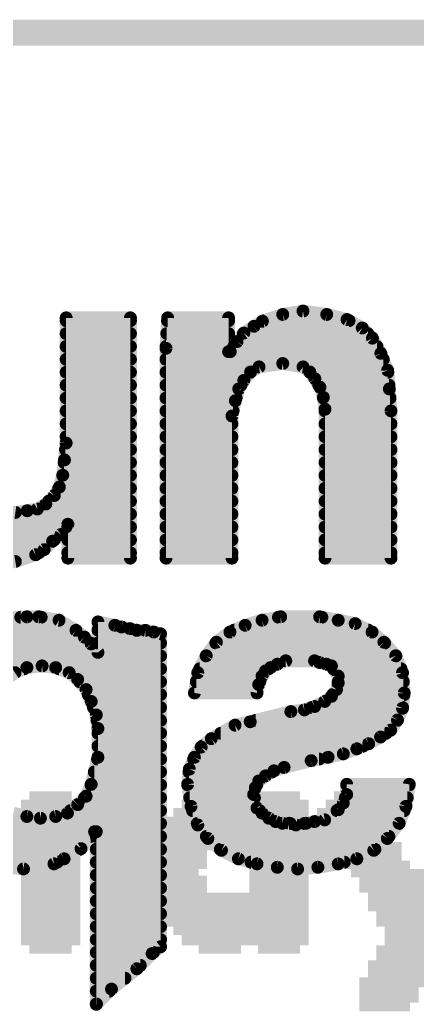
# Model space of a CAD drawing. Extents: x -30.5 to 56.1, y -10.7 to 33.1.
# Drawn here: x 15.93 to 18.28, y 19.62 to 25.48 of the extents above; entities that cross this region are included whole.
import ezdxf

# ---------------------------------------------------------------- set-up
doc = ezdxf.new("R2010")
doc.units = 0
for name, color, linetype in [('1', 12, 'CONTINUOUS'), ('16', 132, 'CONTINUOUS'), ('20', 53, 'CONTINUOUS'), ('21', 41, 'CONTINUOUS'), ('22', 40, 'CONTINUOUS')]:
    doc.layers.add(name, color=color, linetype=linetype)

# ---------------------------------------------------------------- blocks, each defined once
blk = doc.blocks.new('RECT')
blk.add_solid([(-0.5, -0.5), (0.5, -0.5), (-0.5, 0.5), (0.5, 0.5)])

msp = doc.modelspace()

# ---------------------------------------------------------------- linework, layer by layer
at = {"layer": '1', "const_width": 0.1524}
msp.add_lwpolyline([(0, 25.4), (25.4, 25.4)], dxfattribs=at)
at = {"layer": '16', "const_width": 0.1524}
msp.add_lwpolyline([(0, 25.4), (25.4, 25.4)], dxfattribs=at)
at = {"layer": '20', "const_width": 0.1524}
msp.add_lwpolyline([(25.4, 25.4), (0, 25.4)], dxfattribs=at)
at = {"layer": '21', "const_width": 0.0762}
for points in [[(17.481, 23.735), (17.601, 23.755)], [(17.601, 23.755), (17.741, 23.735)], [(16.201, 22.975), (16.201, 23.715)], [(16.201, 23.715), (16.581, 23.715)], [(16.201, 23.6982), (16.581, 23.6982)], [(16.581, 23.715), (16.581, 22.295)], [(16.791, 23.535), (16.801, 23.715)], [(16.8001, 23.6982), (17.161, 23.6982)], [(16.801, 23.715), (17.161, 23.715)], [(17.161, 23.715), (17.161, 23.515)], [(17.311, 23.665), (17.361, 23.695)], [(17.361, 23.695), (17.481, 23.735)], [(17.3706, 23.6982), (17.8732, 23.6982)], [(17.741, 23.735), (17.861, 23.705)], [(17.861, 23.705), (17.951, 23.655)], [(17.251, 23.625), (17.311, 23.665)], [(17.951, 23.655), (18.011, 23.595)], [(16.201, 23.622), (16.581, 23.622)], [(16.7958, 23.622), (17.161, 23.622)], [(17.171, 23.515), (17.211, 23.575)], [(17.211, 23.575), (17.251, 23.625)], [(17.2486, 23.622), (17.984, 23.622)], [(18.011, 23.595), (18.061, 23.505)], [(16.201, 23.5458), (16.581, 23.5458)], [(16.791, 22.295), (16.791, 23.535)], [(16.7916, 23.5458), (17.161, 23.5458)], [(17.161, 23.515), (17.171, 23.515)], [(17.1915, 23.5458), (18.0383, 23.5458)], [(16.201, 23.4696), (16.581, 23.4696)], [(16.791, 23.4696), (18.0752, 23.4696)], [(18.061, 23.505), (18.101, 23.405)], [(17.341, 23.425), (17.291, 23.395)], [(17.481, 23.445), (17.341, 23.425)], [(17.601, 23.425), (17.481, 23.445)], [(17.641, 23.395), (17.601, 23.425)], [(18.101, 23.405), (18.111, 23.295)], [(16.201, 23.3934), (16.581, 23.3934)], [(16.791, 23.3934), (17.2897, 23.3934)], [(17.251, 23.345), (17.221, 23.295)], [(17.291, 23.395), (17.251, 23.345)], [(17.671, 23.355), (17.641, 23.395)], [(17.6422, 23.3934), (18.1021, 23.3934)], [(17.701, 23.305), (17.671, 23.355)], [(16.201, 23.3172), (16.581, 23.3172)], [(16.791, 23.3172), (17.2343, 23.3172)], [(17.221, 23.295), (17.201, 23.225)], [(17.6937, 23.3172), (18.109, 23.3172)], [(17.721, 23.245), (17.701, 23.305)], [(18.111, 23.295), (18.121, 23.165)], [(16.201, 23.241), (16.581, 23.241)], [(16.791, 23.241), (17.2056, 23.241)], [(17.201, 23.225), (17.181, 23.135)], [(17.731, 23.175), (17.721, 23.245)], [(17.7216, 23.241), (18.1152, 23.241)], [(16.201, 23.1648), (16.581, 23.1648)], [(16.791, 23.1648), (17.1876, 23.1648)], [(17.731, 22.295), (17.731, 23.175)], [(17.731, 23.1648), (18.121, 23.1648)], [(18.121, 23.165), (18.121, 22.295)], [(17.181, 23.135), (17.181, 22.295)], [(16.201, 23.0886), (16.581, 23.0886)], [(16.791, 23.0886), (17.181, 23.0886)], [(17.731, 23.0886), (18.121, 23.0886)], [(16.201, 23.0124), (16.581, 23.0124)], [(16.791, 23.0124), (17.181, 23.0124)], [(17.731, 23.0124), (18.121, 23.0124)], [(16.191, 22.875), (16.201, 22.975)], [(16.1971, 22.9362), (16.581, 22.9362)], [(16.791, 22.9362), (17.181, 22.9362)], [(17.731, 22.9362), (18.121, 22.9362)], [(16.181, 22.785), (16.191, 22.875)], [(16.1893, 22.86), (16.581, 22.86)], [(16.791, 22.86), (17.181, 22.86)], [(17.731, 22.86), (18.121, 22.86)], [(16.161, 22.715), (16.181, 22.785)], [(16.1807, 22.7838), (16.581, 22.7838)], [(16.791, 22.7838), (17.181, 22.7838)], [(17.731, 22.7838), (18.121, 22.7838)], [(16.131, 22.665), (16.161, 22.715)], [(16.1566, 22.7076), (16.581, 22.7076)], [(16.791, 22.7076), (17.181, 22.7076)], [(17.731, 22.7076), (18.121, 22.7076)], [(16.081, 22.615), (16.131, 22.665)], [(15.971, 22.575), (16.031, 22.585)], [(16.031, 22.585), (16.081, 22.615)], [(16.0974, 22.6314), (16.581, 22.6314)], [(16.791, 22.6314), (17.181, 22.6314)], [(17.731, 22.6314), (18.121, 22.6314)], [(15.2959, 22.5552), (16.581, 22.5552)], [(15.831, 22.575), (15.901, 22.565)], [(15.901, 22.565), (15.971, 22.575)], [(16.791, 22.5552), (17.181, 22.5552)], [(17.731, 22.5552), (18.121, 22.5552)], [(15.3254, 22.479), (16.2003, 22.479)], [(16.211, 22.495), (16.171, 22.435)], [(16.211, 22.295), (16.211, 22.495)], [(16.211, 22.479), (16.581, 22.479)], [(16.791, 22.479), (17.181, 22.479)], [(17.731, 22.479), (18.121, 22.479)], [(15.3752, 22.4028), (16.1307, 22.4028)], [(16.171, 22.435), (16.121, 22.395)], [(16.211, 22.4028), (16.581, 22.4028)], [(16.791, 22.4028), (17.181, 22.4028)], [(17.731, 22.4028), (18.121, 22.4028)], [(16.071, 22.345), (16.021, 22.315)], [(16.121, 22.395), (16.071, 22.345)], [(15.4821, 22.3266), (16.0403, 22.3266)], [(16.021, 22.315), (15.901, 22.275)], [(16.211, 22.3266), (16.581, 22.3266)], [(16.581, 22.295), (16.211, 22.295)], [(16.791, 22.3266), (17.181, 22.3266)], [(17.181, 22.295), (16.791, 22.295)], [(17.731, 22.3266), (18.121, 22.3266)], [(18.121, 22.295), (17.731, 22.295)], [(15.901, 22.275), (15.841, 22.265)]]:
    msp.add_lwpolyline(points, dxfattribs=at)
at = {"layer": '21', "const_width": 0.0381}
for points in [[(17.6037, 23.7739, 1), (17.5983, 23.7361)], [(17.6041, 23.7362, 1), (17.5979, 23.7738)], [(16.2201, 23.715, 1), (16.182, 23.715)], [(16.201, 23.734, 1), (16.201, 23.6959)], [(16.201, 23.7172, 1), (16.201, 23.6791)], [(16.6, 23.715, 1), (16.5619, 23.715)], [(16.581, 23.6959, 1), (16.581, 23.734)], [(16.581, 23.6791, 1), (16.581, 23.7172)], [(16.8001, 23.7172, 1), (16.8001, 23.6791)], [(16.801, 23.734, 1), (16.801, 23.6959)], [(16.82, 23.7139, 1), (16.782, 23.7161)], [(17.1801, 23.715, 1), (17.142, 23.715)], [(17.161, 23.6959, 1), (17.161, 23.734)], [(17.161, 23.6791, 1), (17.161, 23.7172)], [(17.355, 23.7131, 1), (17.367, 23.6769)], [(17.3708, 23.6787, 1), (17.3512, 23.7113)], [(17.3706, 23.7172, 1), (17.3706, 23.6791)], [(17.4779, 23.7538, 1), (17.4841, 23.7162)], [(17.487, 23.7169, 1), (17.475, 23.7531)], [(17.7456, 23.7535, 1), (17.7364, 23.7165)], [(17.7383, 23.7161, 1), (17.7437, 23.7539)], [(17.8703, 23.7217, 1), (17.8517, 23.6883)], [(17.8564, 23.6865, 1), (17.8656, 23.7235)], [(17.8732, 23.6791, 1), (17.8732, 23.7172)], [(17.3012, 23.6813, 1), (17.3208, 23.6487)], [(17.3216, 23.6491, 1), (17.3004, 23.6809)], [(17.9645, 23.6685, 1), (17.9375, 23.6415)], [(17.9417, 23.6383, 1), (17.9603, 23.6717)], [(16.201, 23.641, 1), (16.201, 23.6029)], [(16.581, 23.6029, 1), (16.581, 23.641)], [(16.7958, 23.641, 1), (16.7958, 23.6029)], [(17.161, 23.6029, 1), (17.161, 23.641)], [(17.2269, 23.5644, 1), (17.1951, 23.5856)], [(17.2486, 23.641, 1), (17.2486, 23.6029)], [(17.2404, 23.6409, 1), (17.2616, 23.6091)], [(17.2659, 23.6131, 1), (17.2361, 23.6369)], [(17.984, 23.6029, 1), (17.984, 23.641)], [(18.0277, 23.6043, 1), (17.9943, 23.5857)], [(17.9975, 23.5815, 1), (18.0245, 23.6085)], [(16.201, 23.5648, 1), (16.201, 23.5267)], [(16.581, 23.5267, 1), (16.581, 23.5648)], [(16.8101, 23.535, 1), (16.772, 23.535)], [(16.772, 23.5361, 1), (16.81, 23.5339)], [(16.7916, 23.5648, 1), (16.7916, 23.5267)], [(17.161, 23.5341, 1), (17.161, 23.496)], [(17.161, 23.5267, 1), (17.161, 23.5648)], [(17.171, 23.496, 1), (17.171, 23.5341)], [(17.1915, 23.5648, 1), (17.1915, 23.5267)], [(17.1961, 23.5869, 1), (17.2259, 23.5631)], [(18.0383, 23.5267, 1), (18.0383, 23.5648)], [(16.201, 23.4886, 1), (16.201, 23.4505)], [(16.581, 23.4505, 1), (16.581, 23.4886)], [(16.791, 23.4886, 1), (16.791, 23.4505)], [(17.142, 23.515, 1), (17.1801, 23.515)], [(17.1551, 23.5256, 1), (17.1869, 23.5044)], [(18.0787, 23.5121, 1), (18.0433, 23.4979)], [(18.0443, 23.4957, 1), (18.0777, 23.5143)], [(18.0752, 23.4505, 1), (18.0752, 23.4886)], [(17.3383, 23.4439, 1), (17.3437, 23.4061)], [(17.3508, 23.4087, 1), (17.3312, 23.4413)], [(17.4841, 23.4638, 1), (17.4779, 23.4262)], [(17.4837, 23.4261, 1), (17.4783, 23.4639)], [(17.6124, 23.4402, 1), (17.5896, 23.4098)], [(17.5979, 23.4062, 1), (17.6041, 23.4438)], [(18.12, 23.4067, 1), (18.082, 23.4033)], [(16.201, 23.4124, 1), (16.201, 23.3743)], [(16.581, 23.3743, 1), (16.581, 23.4124)], [(16.791, 23.4124, 1), (16.791, 23.3743)], [(17.2673, 23.3352, 1), (17.2347, 23.3548)], [(17.2812, 23.4113, 1), (17.3008, 23.3787)], [(17.3059, 23.3831, 1), (17.2761, 23.4069)], [(17.2897, 23.3743, 1), (17.2897, 23.4124)], [(17.6562, 23.4064, 1), (17.6258, 23.3836)], [(17.6422, 23.4124, 1), (17.6422, 23.3743)], [(17.6296, 23.3798, 1), (17.6524, 23.4102)], [(17.6873, 23.3648, 1), (17.6547, 23.3452)], [(17.6558, 23.3436, 1), (17.6862, 23.3664)], [(18.0833, 23.3979, 1), (18.1187, 23.4121)], [(18.1021, 23.3743, 1), (18.1021, 23.4124)], [(16.201, 23.3362, 1), (16.201, 23.2981)], [(16.581, 23.2981, 1), (16.581, 23.3362)], [(16.791, 23.3362, 1), (16.791, 23.2981)], [(17.2047, 23.3048, 1), (17.2373, 23.2852)], [(17.2393, 23.2898, 1), (17.2027, 23.3002)], [(17.2361, 23.3569, 1), (17.2659, 23.3331)], [(17.2343, 23.2981, 1), (17.2343, 23.3362)], [(17.6937, 23.3362, 1), (17.6937, 23.2981)], [(17.7191, 23.311, 1), (17.6829, 23.299)], [(17.6847, 23.2952, 1), (17.7173, 23.3148)], [(18.13, 23.2965, 1), (18.092, 23.2935)], [(18.109, 23.2981, 1), (18.109, 23.3362)], [(16.201, 23.26, 1), (16.201, 23.2219)], [(16.581, 23.2219, 1), (16.581, 23.26)], [(16.791, 23.26, 1), (16.791, 23.2219)], [(17.2196, 23.2209, 1), (17.1824, 23.2291)], [(17.2056, 23.2219, 1), (17.2056, 23.26)], [(17.7399, 23.2477, 1), (17.7021, 23.2423)], [(17.7216, 23.26, 1), (17.7216, 23.2219)], [(17.7029, 23.239, 1), (17.7391, 23.251)], [(18.092, 23.2933, 1), (18.13, 23.2967)], [(18.1152, 23.2219, 1), (18.1152, 23.26)], [(16.201, 23.1838, 1), (16.201, 23.1457)], [(16.581, 23.1457, 1), (16.581, 23.1838)], [(16.791, 23.1838, 1), (16.791, 23.1457)], [(17.1827, 23.2302, 1), (17.2193, 23.2198)], [(17.1876, 23.1457, 1), (17.1876, 23.1838)], [(17.7501, 23.175, 1), (17.712, 23.175)], [(17.731, 23.1838, 1), (17.731, 23.1457)], [(18.1401, 23.165, 1), (18.102, 23.165)], [(18.121, 23.1457, 1), (18.121, 23.1838)], [(17.2001, 23.135, 1), (17.162, 23.135)], [(17.1624, 23.1391, 1), (17.1996, 23.1309)], [(17.7121, 23.1723, 1), (17.7499, 23.1777)], [(18.102, 23.1635, 1), (18.14, 23.1665)], [(16.201, 23.1076, 1), (16.201, 23.0695)], [(16.581, 23.0695, 1), (16.581, 23.1076)], [(16.791, 23.1076, 1), (16.791, 23.0695)], [(17.181, 23.0695, 1), (17.181, 23.1076)], [(17.731, 23.1076, 1), (17.731, 23.0695)], [(18.121, 23.0695, 1), (18.121, 23.1076)], [(16.201, 23.0314, 1), (16.201, 22.9933)], [(16.581, 22.9933, 1), (16.581, 23.0314)], [(16.791, 23.0314, 1), (16.791, 22.9933)], [(17.181, 22.9933, 1), (17.181, 23.0314)], [(17.731, 23.0314, 1), (17.731, 22.9933)], [(18.121, 22.9933, 1), (18.121, 23.0314)], [(16.1971, 22.9552, 1), (16.1971, 22.9171)], [(16.22, 22.9731, 1), (16.182, 22.9769)], [(16.182, 22.975, 1), (16.2201, 22.975)], [(16.581, 22.9171, 1), (16.581, 22.9552)], [(16.791, 22.9552, 1), (16.791, 22.9171)], [(17.181, 22.9171, 1), (17.181, 22.9552)], [(17.731, 22.9552, 1), (17.731, 22.9171)], [(18.121, 22.9171, 1), (18.121, 22.9552)], [(16.2099, 22.8729, 1), (16.1721, 22.8771)], [(16.1893, 22.879, 1), (16.1893, 22.8409)], [(16.172, 22.8769, 1), (16.21, 22.8731)], [(16.581, 22.8409, 1), (16.581, 22.879)], [(16.791, 22.879, 1), (16.791, 22.8409)], [(17.181, 22.8409, 1), (17.181, 22.879)], [(17.731, 22.879, 1), (17.731, 22.8409)], [(18.121, 22.8409, 1), (18.121, 22.879)], [(16.1807, 22.8028, 1), (16.1807, 22.7647)], [(16.1621, 22.7871, 1), (16.1999, 22.7829)], [(16.1993, 22.7798, 1), (16.1627, 22.7902)], [(16.581, 22.7647, 1), (16.581, 22.8028)], [(16.791, 22.8028, 1), (16.791, 22.7647)], [(17.181, 22.7647, 1), (17.181, 22.8028)], [(17.731, 22.8028, 1), (17.731, 22.7647)], [(18.121, 22.7647, 1), (18.121, 22.8028)], [(16.1566, 22.7266, 1), (16.1566, 22.6885)], [(16.1427, 22.7202, 1), (16.1793, 22.7098)], [(16.1773, 22.7052, 1), (16.1447, 22.7248)], [(16.581, 22.6885, 1), (16.581, 22.7266)], [(16.791, 22.7266, 1), (16.791, 22.6885)], [(17.181, 22.6885, 1), (17.181, 22.7266)], [(17.731, 22.7266, 1), (17.731, 22.6885)], [(18.121, 22.6885, 1), (18.121, 22.7266)], [(16.1147, 22.6748, 1), (16.1473, 22.6552)], [(16.1445, 22.6515, 1), (16.1175, 22.6785)], [(16.0212, 22.6013, 1), (16.0408, 22.5687)], [(16.0341, 22.5662, 1), (16.0279, 22.6038)], [(16.0675, 22.6285, 1), (16.0945, 22.6015)], [(16.0908, 22.5987, 1), (16.0712, 22.6313)], [(16.0974, 22.6505, 1), (16.0974, 22.6124)], [(16.581, 22.6124, 1), (16.581, 22.6505)], [(16.791, 22.6505, 1), (16.791, 22.6124)], [(17.181, 22.6124, 1), (17.181, 22.6505)], [(17.731, 22.6505, 1), (17.731, 22.6124)], [(18.121, 22.6124, 1), (18.121, 22.6505)], [(15.8983, 22.5461, 1), (15.9037, 22.5839)], [(15.9679, 22.5938, 1), (15.9741, 22.5562)], [(15.9737, 22.5561, 1), (15.9683, 22.5939)], [(16.581, 22.5362, 1), (16.581, 22.5743)], [(16.791, 22.5743, 1), (16.791, 22.5362)], [(17.181, 22.5362, 1), (17.181, 22.5743)], [(17.731, 22.5743, 1), (17.731, 22.5362)], [(18.121, 22.5362, 1), (18.121, 22.5743)], [(16.211, 22.4981, 1), (16.211, 22.46)], [(16.2301, 22.495, 1), (16.192, 22.495)], [(16.2269, 22.4844, 1), (16.1951, 22.5056)], [(16.2003, 22.46, 1), (16.2003, 22.4981)], [(16.581, 22.46, 1), (16.581, 22.4981)], [(16.791, 22.4981, 1), (16.791, 22.46)], [(17.181, 22.46, 1), (17.181, 22.4981)], [(17.731, 22.4981, 1), (17.731, 22.46)], [(18.121, 22.46, 1), (18.121, 22.4981)], [(16.1307, 22.3838, 1), (16.1307, 22.4219)], [(16.1551, 22.4456, 1), (16.1869, 22.4244)], [(16.1829, 22.4201, 1), (16.1591, 22.4499)], [(16.211, 22.4219, 1), (16.211, 22.3838)], [(16.581, 22.3838, 1), (16.581, 22.4219)], [(16.791, 22.4219, 1), (16.791, 22.3838)], [(17.181, 22.3838, 1), (17.181, 22.4219)], [(17.731, 22.4219, 1), (17.731, 22.3838)], [(18.121, 22.3838, 1), (18.121, 22.4219)], [(16.0808, 22.3287, 1), (16.0612, 22.3613)], [(16.1091, 22.4099, 1), (16.1329, 22.3801)], [(16.1345, 22.3815, 1), (16.1075, 22.4085)], [(16.0112, 22.3313, 1), (16.0308, 22.2987)], [(16.027, 22.2969, 1), (16.015, 22.3331)], [(16.0403, 22.3076, 1), (16.0403, 22.3457)], [(16.0575, 22.3585, 1), (16.0845, 22.3315)], [(16.211, 22.3457, 1), (16.211, 22.3076)], [(16.211, 22.3141, 1), (16.211, 22.276)], [(16.581, 22.3076, 1), (16.581, 22.3457)], [(16.581, 22.276, 1), (16.581, 22.3141)], [(16.791, 22.3457, 1), (16.791, 22.3076)], [(16.791, 22.3141, 1), (16.791, 22.276)], [(17.181, 22.3076, 1), (17.181, 22.3457)], [(17.181, 22.276, 1), (17.181, 22.3141)], [(17.731, 22.3457, 1), (17.731, 22.3076)], [(17.731, 22.3141, 1), (17.731, 22.276)], [(18.121, 22.3076, 1), (18.121, 22.3457)], [(18.121, 22.276, 1), (18.121, 22.3141)], [(15.9041, 22.2562, 1), (15.8979, 22.2938)], [(16.192, 22.295, 1), (16.2301, 22.295)], [(16.5619, 22.295, 1), (16.6, 22.295)], [(16.772, 22.295, 1), (16.8101, 22.295)], [(17.162, 22.295, 1), (17.2001, 22.295)], [(17.712, 22.295, 1), (17.7501, 22.295)], [(18.102, 22.295, 1), (18.1401, 22.295)]]:
    msp.add_lwpolyline(points, format="xyb", dxfattribs=at)
at = {"layer": '22', "const_width": 0.0762}
for points in [[(15.969, 21.948), (15.819, 21.938)], [(15.933, 21.9456), (16.0534, 21.9456)], [(16.039, 21.948), (15.969, 21.948)], [(16.159, 21.928), (16.039, 21.948)], [(17.469, 21.948), (17.359, 21.928)], [(17.4558, 21.9456), (17.7122, 21.9456)], [(17.699, 21.948), (17.469, 21.948)], [(17.809, 21.928), (17.699, 21.948)], [(16.259, 21.868), (16.159, 21.928)], [(16.489, 21.898), (16.389, 21.918)], [(16.389, 21.918), (16.389, 21.738)], [(16.529, 21.888), (16.489, 21.898)], [(16.579, 21.878), (16.529, 21.888)], [(16.619, 21.868), (16.579, 21.878)], [(17.259, 21.898), (17.169, 21.858)], [(17.359, 21.928), (17.259, 21.898)], [(17.909, 21.908), (17.809, 21.928)], [(18.009, 21.858), (17.909, 21.908)], [(15.6498, 21.8694), (16.2567, 21.8694)], [(16.309, 21.828), (16.259, 21.868)], [(16.349, 21.788), (16.309, 21.828)], [(16.389, 21.8694), (16.6134, 21.8694)], [(16.669, 21.868), (16.619, 21.868)], [(16.719, 21.858), (16.669, 21.868)], [(16.759, 21.848), (16.719, 21.858)], [(16.759, 19.998), (16.759, 21.848)], [(17.169, 21.858), (17.089, 21.798)], [(17.1946, 21.8694), (17.9862, 21.8694)], [(18.079, 21.798), (18.009, 21.858)], [(15.5467, 21.7932), (16.3438, 21.7932)], [(16.389, 21.738), (16.349, 21.788)], [(16.389, 21.7932), (16.759, 21.7932)], [(17.089, 21.798), (17.029, 21.718)], [(17.0854, 21.7932), (18.0832, 21.7932)], [(18.149, 21.718), (18.079, 21.798)], [(15.4784, 21.717), (16.759, 21.717)], [(17.029, 21.718), (16.979, 21.618)], [(17.0285, 21.717), (18.1494, 21.717)], [(18.189, 21.618), (18.149, 21.718)], [(15.4299, 21.6408), (15.9522, 21.6408)], [(15.899, 21.618), (15.969, 21.648)], [(15.969, 21.648), (16.059, 21.658)], [(16.059, 21.658), (16.139, 21.648)], [(16.139, 21.648), (16.219, 21.618)], [(16.1582, 21.6408), (16.759, 21.6408)], [(16.9904, 21.6408), (17.3982, 21.6408)], [(17.379, 21.628), (17.409, 21.648)], [(17.409, 21.648), (17.449, 21.668)], [(17.449, 21.668), (17.499, 21.688)], [(17.499, 21.688), (17.669, 21.688)], [(17.669, 21.688), (17.699, 21.678)], [(17.699, 21.678), (17.739, 21.668)], [(17.739, 21.668), (17.769, 21.658)], [(17.769, 21.658), (17.809, 21.598)], [(17.7805, 21.6408), (18.1799, 21.6408)], [(15.839, 21.578), (15.899, 21.618)], [(16.219, 21.618), (16.269, 21.578)], [(16.979, 21.618), (16.959, 21.498)], [(17.339, 21.548), (17.359, 21.598)], [(17.359, 21.598), (17.379, 21.628)], [(17.809, 21.598), (17.809, 21.558)], [(18.199, 21.498), (18.189, 21.618)], [(16.269, 21.578), (16.319, 21.518)], [(16.2802, 21.5646), (16.759, 21.5646)], [(16.9701, 21.5646), (17.3456, 21.5646)], [(17.329, 21.498), (17.339, 21.548)], [(17.809, 21.558), (17.799, 21.518)], [(17.809, 21.5646), (18.1935, 21.5646)], [(16.319, 21.518), (16.349, 21.448)], [(16.3317, 21.4884), (16.759, 21.4884)], [(16.959, 21.498), (17.329, 21.498)], [(17.769, 21.478), (17.729, 21.448)], [(17.799, 21.518), (17.769, 21.478)], [(17.7768, 21.4884), (18.1979, 21.4884)], [(18.189, 21.408), (18.199, 21.498)], [(16.349, 21.448), (16.379, 21.368)], [(16.3624, 21.4122), (16.759, 21.4122)], [(17.669, 21.418), (17.609, 21.398)], [(17.6516, 21.4122), (18.1895, 21.4122)], [(17.729, 21.448), (17.669, 21.418)], [(18.159, 21.338), (18.189, 21.408)], [(16.379, 21.368), (16.389, 21.288)], [(17.529, 21.388), (17.289, 21.328)], [(17.609, 21.398), (17.529, 21.388)], [(16.383, 21.336), (16.759, 21.336)], [(16.389, 21.288), (16.389, 21.118)], [(17.199, 21.308), (17.059, 21.228)], [(17.289, 21.328), (17.199, 21.308)], [(17.321, 21.336), (18.1577, 21.336)], [(18.119, 21.278), (18.159, 21.338)], [(16.389, 21.2598), (16.759, 21.2598)], [(17.1147, 21.2598), (18.0917, 21.2598)], [(17.989, 21.198), (18.059, 21.238)], [(18.059, 21.238), (18.119, 21.278)], [(16.389, 21.1836), (16.759, 21.1836)], [(16.999, 21.178), (16.959, 21.118)], [(17.059, 21.228), (16.999, 21.178)], [(17.0057, 21.1836), (17.9554, 21.1836)], [(17.919, 21.168), (17.989, 21.198)], [(16.389, 21.118), (16.349, 20.958)], [(16.959, 21.118), (16.929, 21.048)], [(17.649, 21.098), (17.749, 21.118)], [(17.749, 21.118), (17.839, 21.138)], [(17.839, 21.138), (17.919, 21.168)], [(16.3864, 21.1074), (16.759, 21.1074)], [(16.9545, 21.1074), (17.696, 21.1074)], [(17.429, 21.038), (17.489, 21.058)], [(17.489, 21.058), (17.649, 21.098)], [(16.3673, 21.0312), (16.759, 21.0312)], [(16.929, 21.048), (16.919, 20.958)], [(16.9271, 21.0312), (17.4177, 21.0312)], [(17.339, 20.978), (17.379, 21.008)], [(17.379, 21.008), (17.429, 21.038)], [(16.349, 20.958), (16.319, 20.888)], [(16.3477, 20.955), (16.759, 20.955)], [(16.919, 20.958), (16.939, 20.828)], [(16.9195, 20.955), (17.3275, 20.955)], [(17.309, 20.898), (17.319, 20.938)], [(17.319, 20.938), (17.339, 20.978)], [(17.859, 20.958), (17.859, 20.898)], [(18.229, 20.958), (17.859, 20.958)], [(17.859, 20.955), (18.2285, 20.955)], [(18.209, 20.828), (18.229, 20.958)], [(16.319, 20.888), (16.269, 20.838)], [(16.3098, 20.8788), (16.759, 20.8788)], [(16.9312, 20.8788), (17.3138, 20.8788)], [(17.329, 20.818), (17.309, 20.898)], [(17.859, 20.898), (17.839, 20.848)], [(17.8513, 20.8788), (18.2168, 20.8788)], [(16.269, 20.838), (16.209, 20.788)], [(16.939, 20.828), (16.979, 20.718)], [(17.839, 20.848), (17.809, 20.808)], [(18.169, 20.728), (18.209, 20.828)], [(15.969, 20.768), (15.889, 20.788)], [(16.049, 20.758), (15.969, 20.768)], [(16.139, 20.768), (16.049, 20.758)], [(16.209, 20.788), (16.139, 20.768)], [(16.2265, 20.8026), (16.759, 20.8026)], [(16.9482, 20.8026), (17.3444, 20.8026)], [(17.359, 20.788), (17.329, 20.818)], [(17.399, 20.758), (17.359, 20.788)], [(17.809, 20.808), (17.729, 20.748)], [(17.8018, 20.8026), (18.1988, 20.8026)], [(15.4581, 20.7264), (16.759, 20.7264)], [(16.9759, 20.7264), (17.5254, 20.7264)], [(16.979, 20.718), (17.039, 20.638)], [(17.439, 20.738), (17.399, 20.758)], [(17.479, 20.728), (17.439, 20.738)], [(17.519, 20.728), (17.479, 20.728)], [(17.559, 20.718), (17.519, 20.728)], [(17.619, 20.728), (17.559, 20.718)], [(17.6094, 20.7264), (18.1678, 20.7264)], [(17.669, 20.738), (17.619, 20.728)], [(17.729, 20.748), (17.669, 20.738)], [(18.099, 20.638), (18.169, 20.728)], [(15.5168, 20.6502), (16.3468, 20.6502)], [(16.289, 20.578), (16.369, 20.678)], [(16.369, 20.678), (16.379, 20.678)], [(16.379, 20.678), (16.379, 19.658)], [(16.379, 20.6502), (16.759, 20.6502)], [(17.0298, 20.6502), (18.1085, 20.6502)], [(17.039, 20.638), (17.119, 20.568)], [(18.019, 20.568), (18.099, 20.638)], [(15.602, 20.574), (16.2823, 20.574)], [(16.189, 20.518), (16.289, 20.578)], [(16.379, 20.574), (16.759, 20.574)], [(17.1121, 20.574), (18.0259, 20.574)], [(17.119, 20.568), (17.219, 20.518)], [(17.919, 20.518), (18.019, 20.568)], [(15.7396, 20.4978), (16.1486, 20.4978)], [(15.799, 20.478), (15.949, 20.458)], [(15.949, 20.458), (16.129, 20.488)], [(16.129, 20.488), (16.189, 20.518)], [(16.379, 20.4978), (16.759, 20.4978)], [(17.219, 20.518), (17.329, 20.488)], [(17.2931, 20.4978), (17.8449, 20.4978)], [(17.329, 20.488), (17.449, 20.468)], [(17.449, 20.468), (17.569, 20.458)], [(17.569, 20.458), (17.689, 20.468)], [(17.689, 20.468), (17.809, 20.488)], [(17.809, 20.488), (17.919, 20.518)], [(16.379, 20.4216), (16.759, 20.4216)], [(16.379, 20.3454), (16.759, 20.3454)], [(16.379, 20.2692), (16.759, 20.2692)], [(16.379, 20.193), (16.759, 20.193)], [(16.379, 20.1168), (16.759, 20.1168)], [(16.379, 20.0406), (16.759, 20.0406)], [(16.379, 19.9644), (16.717, 19.9644)], [(16.619, 19.868), (16.709, 19.958)], [(16.709, 19.958), (16.759, 19.998)], [(16.379, 19.8882), (16.6392, 19.8882)], [(16.469, 19.748), (16.619, 19.868)], [(16.379, 19.812), (16.549, 19.812)], [(16.379, 19.658), (16.469, 19.748)], [(16.379, 19.7358), (16.4568, 19.7358)], [(16.379, 19.6596), (16.3806, 19.6596)]]:
    msp.add_lwpolyline(points, dxfattribs=at)
at = {"layer": '22', "const_width": 0.0381}
for points in [[(15.933, 21.9647, 1), (15.933, 21.9266)], [(15.969, 21.9671, 1), (15.969, 21.929)], [(15.9703, 21.929, 1), (15.9677, 21.967)], [(16.0421, 21.9668, 1), (16.0359, 21.9292)], [(16.039, 21.929, 1), (16.039, 21.9671)], [(16.0534, 21.9266, 1), (16.0534, 21.9647)], [(17.4558, 21.9647, 1), (17.4558, 21.9266)], [(17.469, 21.9671, 1), (17.469, 21.929)], [(17.4724, 21.9293, 1), (17.4656, 21.9667)], [(17.7024, 21.9667, 1), (17.6956, 21.9293)], [(17.699, 21.929, 1), (17.699, 21.9671)], [(17.7122, 21.9266, 1), (17.7122, 21.9647)], [(16.1688, 21.9443, 1), (16.1492, 21.9117)], [(16.1559, 21.9092, 1), (16.1621, 21.9468)], [(16.3927, 21.9367, 1), (16.3853, 21.8993)], [(16.408, 21.918, 1), (16.3699, 21.918)], [(16.4936, 21.9165, 1), (16.4844, 21.8795)], [(16.4853, 21.8793, 1), (16.4927, 21.9167)], [(16.5327, 21.9067, 1), (16.5253, 21.8693)], [(16.5244, 21.8695, 1), (16.5336, 21.9065)], [(16.5836, 21.8965, 1), (16.5744, 21.8595)], [(16.5753, 21.8593, 1), (16.5827, 21.8967)], [(17.2535, 21.9162, 1), (17.2645, 21.8798)], [(17.2667, 21.8806, 1), (17.2513, 21.9154)], [(17.3556, 21.9467, 1), (17.3624, 21.9093)], [(17.3645, 21.9098, 1), (17.3535, 21.9462)], [(17.8127, 21.9467, 1), (17.8053, 21.9093)], [(17.8056, 21.9093, 1), (17.8124, 21.9467)], [(17.9175, 21.925, 1), (17.9005, 21.891)], [(17.9053, 21.8893, 1), (17.9127, 21.9267)], [(16.2709, 21.8829, 1), (16.2471, 21.8531)], [(16.2492, 21.8517, 1), (16.2688, 21.8843)], [(16.2567, 21.8504, 1), (16.2567, 21.8885)], [(16.3225, 21.8415, 1), (16.2955, 21.8145)], [(16.2971, 21.8131, 1), (16.3209, 21.8429)], [(16.389, 21.8885, 1), (16.389, 21.8504)], [(16.619, 21.8871, 1), (16.619, 21.849)], [(16.6134, 21.8504, 1), (16.6134, 21.8885)], [(16.6144, 21.8495, 1), (16.6236, 21.8865)], [(16.6727, 21.8867, 1), (16.6653, 21.8493)], [(16.669, 21.849, 1), (16.669, 21.8871)], [(16.7236, 21.8765, 1), (16.7144, 21.8395)], [(16.7153, 21.8393, 1), (16.7227, 21.8767)], [(16.7781, 21.848, 1), (16.74, 21.848)], [(16.7544, 21.8295, 1), (16.7636, 21.8665)], [(17.1613, 21.8754, 1), (17.1767, 21.8406)], [(17.1804, 21.8428, 1), (17.1576, 21.8732)], [(17.1946, 21.8885, 1), (17.1946, 21.8504)], [(17.9862, 21.8504, 1), (17.9862, 21.8885)], [(18.0214, 21.8725, 1), (17.9966, 21.8435)], [(18.0005, 21.841, 1), (18.0175, 21.875)], [(16.3639, 21.7999, 1), (16.3341, 21.7761)], [(16.3355, 21.7745, 1), (16.3625, 21.8015)], [(16.3438, 21.7742, 1), (16.3438, 21.8123)], [(16.389, 21.8123, 1), (16.389, 21.7742)], [(16.759, 21.7742, 1), (16.759, 21.8123)], [(17.0854, 21.8123, 1), (17.0854, 21.7742)], [(17.0776, 21.8132, 1), (17.1004, 21.7828)], [(17.1042, 21.7866, 1), (17.0738, 21.8094)], [(18.0933, 21.8105, 1), (18.0647, 21.7855)], [(18.0666, 21.7835, 1), (18.0914, 21.8125)], [(18.0832, 21.7742, 1), (18.0832, 21.8123)], [(16.3699, 21.738, 1), (16.408, 21.738)], [(16.3741, 21.7261, 1), (16.4039, 21.7499)], [(16.759, 21.698, 1), (16.759, 21.7361)], [(17.0285, 21.7361, 1), (17.0285, 21.698)], [(17.0138, 21.7294, 1), (17.0442, 21.7066)], [(17.046, 21.7095, 1), (17.012, 21.7265)], [(18.1667, 21.7251, 1), (18.1313, 21.7109)], [(18.1347, 21.7055, 1), (18.1633, 21.7305)], [(18.1494, 21.698, 1), (18.1494, 21.7361)], [(15.9669, 21.6669, 1), (15.9711, 21.6291)], [(15.9522, 21.6218, 1), (15.9522, 21.6599)], [(15.9765, 21.6305, 1), (15.9615, 21.6655)], [(16.0614, 21.6769, 1), (16.0566, 21.6391)], [(16.0611, 21.6391, 1), (16.0569, 21.6769)], [(16.1457, 21.6658, 1), (16.1323, 21.6302)], [(16.1366, 21.6291, 1), (16.1414, 21.6669)], [(16.1582, 21.6599, 1), (16.1582, 21.6218)], [(16.759, 21.6218, 1), (16.759, 21.6599)], [(16.9904, 21.6599, 1), (16.9904, 21.6218)], [(17.4005, 21.665, 1), (17.4175, 21.631)], [(17.3982, 21.6218, 1), (17.3982, 21.6599)], [(17.4196, 21.6321, 1), (17.3984, 21.6639)], [(17.4419, 21.6857, 1), (17.4561, 21.6503)], [(17.4575, 21.651, 1), (17.4405, 21.685)], [(17.499, 21.7071, 1), (17.499, 21.669)], [(17.5061, 21.6703, 1), (17.4919, 21.7057)], [(17.675, 21.7061, 1), (17.663, 21.6699)], [(17.669, 21.669, 1), (17.669, 21.7071)], [(17.7036, 21.6965, 1), (17.6944, 21.6595)], [(17.693, 21.6599, 1), (17.705, 21.6961)], [(17.745, 21.6861, 1), (17.733, 21.6499)], [(17.7344, 21.6495, 1), (17.7436, 21.6865)], [(17.7849, 21.6686, 1), (17.7531, 21.6474)], [(17.7805, 21.6599, 1), (17.7805, 21.6218)], [(17.763, 21.6399, 1), (17.775, 21.6761)], [(18.1799, 21.6218, 1), (18.1799, 21.6599)], [(15.9096, 21.6021, 1), (15.8884, 21.6339)], [(16.2309, 21.6329, 1), (16.2071, 21.6031)], [(16.2123, 21.6002, 1), (16.2257, 21.6358)], [(16.962, 21.6265, 1), (16.996, 21.6095)], [(16.9978, 21.6149, 1), (16.9602, 21.6211)], [(17.3431, 21.6086, 1), (17.3749, 21.5874)], [(17.3767, 21.5909, 1), (17.3413, 21.6051)], [(17.3684, 21.6439, 1), (17.3896, 21.6121)], [(17.3949, 21.6174, 1), (17.3631, 21.6386)], [(17.8281, 21.598, 1), (17.79, 21.598)], [(17.7931, 21.5874, 1), (17.8249, 21.6086)], [(18.208, 21.6196, 1), (18.17, 21.6164)], [(18.1713, 21.6109, 1), (18.2067, 21.6251)], [(16.2836, 21.5902, 1), (16.2544, 21.5658)], [(16.2571, 21.5631, 1), (16.2809, 21.5929)], [(16.2802, 21.5837, 1), (16.2802, 21.5456)], [(16.759, 21.5456, 1), (16.759, 21.5837)], [(16.9701, 21.5837, 1), (16.9701, 21.5456)], [(17.3213, 21.5551, 1), (17.3567, 21.5409)], [(17.3577, 21.5443, 1), (17.3203, 21.5517)], [(17.3456, 21.5456, 1), (17.3456, 21.5837)], [(17.809, 21.5837, 1), (17.809, 21.5456)], [(17.79, 21.558, 1), (17.8281, 21.558)], [(17.8275, 21.5534, 1), (17.7905, 21.5626)], [(18.1935, 21.5456, 1), (18.1935, 21.5837)], [(16.3365, 21.5255, 1), (16.3015, 21.5105)], [(16.3044, 21.5058, 1), (16.3336, 21.5302)], [(16.3317, 21.5075, 1), (16.3317, 21.4694)], [(16.759, 21.4694, 1), (16.759, 21.5075)], [(16.959, 21.5171, 1), (16.959, 21.479)], [(16.9402, 21.5011, 1), (16.9778, 21.4949)], [(17.3103, 21.5017, 1), (17.3477, 21.4943)], [(17.329, 21.479, 1), (17.329, 21.5171)], [(17.7538, 21.4894, 1), (17.7842, 21.4666)], [(17.7804, 21.4628, 1), (17.7576, 21.4932)], [(17.7768, 21.5075, 1), (17.7768, 21.4694)], [(17.7805, 21.5226, 1), (17.8175, 21.5134)], [(17.8142, 21.5066, 1), (17.7838, 21.5294)], [(18.18, 21.4964, 1), (18.218, 21.4996)], [(18.2179, 21.4959, 1), (18.1801, 21.5001)], [(18.1979, 21.4694, 1), (18.1979, 21.5075)], [(16.3668, 21.4547, 1), (16.3312, 21.4413)], [(16.3315, 21.4405, 1), (16.3665, 21.4555)], [(16.3624, 21.4313, 1), (16.3624, 21.3932)], [(16.759, 21.3932, 1), (16.759, 21.4313)], [(17.6516, 21.4313, 1), (17.6516, 21.3932)], [(17.6605, 21.435, 1), (17.6775, 21.401)], [(17.675, 21.3999, 1), (17.663, 21.4361)], [(17.7176, 21.4632, 1), (17.7404, 21.4328)], [(17.7375, 21.431, 1), (17.7205, 21.465)], [(18.2065, 21.4005, 1), (18.1715, 21.4155)], [(18.1895, 21.3932, 1), (18.1895, 21.4313)], [(16.3979, 21.3704, 1), (16.3601, 21.3656)], [(16.3612, 21.3613, 1), (16.3968, 21.3747)], [(17.5266, 21.4069, 1), (17.5314, 21.3691)], [(17.5336, 21.3695, 1), (17.5244, 21.4065)], [(17.603, 21.4161, 1), (17.615, 21.3799)], [(17.6114, 21.3791, 1), (17.6066, 21.4169)], [(18.1701, 21.4101, 1), (18.2079, 21.4059)], [(16.383, 21.3551, 1), (16.383, 21.317)], [(16.408, 21.288, 1), (16.3699, 21.288)], [(16.759, 21.317, 1), (16.759, 21.3551)], [(17.1949, 21.3266, 1), (17.2031, 21.2894)], [(17.2085, 21.2915, 1), (17.1895, 21.3245)], [(17.2844, 21.3465, 1), (17.2936, 21.3095)], [(17.2931, 21.3094, 1), (17.2849, 21.3466)], [(17.321, 21.3551, 1), (17.321, 21.317)], [(18.1415, 21.3455, 1), (18.1765, 21.3305)], [(18.1749, 21.3274, 1), (18.1431, 21.3486)], [(18.1577, 21.317, 1), (18.1577, 21.3551)], [(16.389, 21.2789, 1), (16.389, 21.2408)], [(16.3701, 21.2856, 1), (16.4079, 21.2904)], [(16.759, 21.2408, 1), (16.759, 21.2789)], [(17.1147, 21.2789, 1), (17.1147, 21.2408)], [(18.0484, 21.2539, 1), (18.0696, 21.2221)], [(18.0685, 21.2215, 1), (18.0495, 21.2545)], [(18.0917, 21.2408, 1), (18.0917, 21.2789)], [(18.1031, 21.2886, 1), (18.1349, 21.2674)], [(18.1296, 21.2621, 1), (18.1084, 21.2939)], [(16.389, 21.2027, 1), (16.389, 21.1646)], [(16.759, 21.1646, 1), (16.759, 21.2027)], [(16.9868, 21.1926, 1), (17.0112, 21.1634)], [(17.0149, 21.1674, 1), (16.9831, 21.1886)], [(17.0057, 21.2027, 1), (17.0057, 21.1646)], [(17.0495, 21.2445, 1), (17.0685, 21.2115)], [(17.0712, 21.2134, 1), (17.0468, 21.2426)], [(17.9554, 21.1646, 1), (17.9554, 21.2027)], [(17.9795, 21.2145, 1), (17.9985, 21.1815)], [(17.9965, 21.1805, 1), (17.9815, 21.2155)], [(16.4075, 21.1134, 1), (16.3705, 21.1226)], [(16.9765, 21.1105, 1), (16.9415, 21.1255)], [(17.7449, 21.1366, 1), (17.7531, 21.0994)], [(17.7527, 21.0993, 1), (17.7453, 21.1367)], [(17.8323, 21.1558, 1), (17.8457, 21.1202)], [(17.8431, 21.1194, 1), (17.8349, 21.1566)], [(17.9115, 21.1855, 1), (17.9265, 21.1505)], [(17.9257, 21.1502, 1), (17.9123, 21.1858)], [(16.3864, 21.1265, 1), (16.3864, 21.0884)], [(16.3699, 21.118, 1), (16.408, 21.118)], [(16.759, 21.0884, 1), (16.759, 21.1265)], [(16.9545, 21.1265, 1), (16.9545, 21.0884)], [(16.9431, 21.1286, 1), (16.9749, 21.1074)], [(17.4844, 21.0765, 1), (17.4936, 21.0395)], [(17.495, 21.0399, 1), (17.483, 21.0761)], [(17.6453, 21.1167, 1), (17.6527, 21.0793)], [(17.6536, 21.0795, 1), (17.6444, 21.1165)], [(17.696, 21.0884, 1), (17.696, 21.1265)], [(16.3673, 21.0503, 1), (16.3673, 21.0122)], [(16.759, 21.0122, 1), (16.759, 21.0503)], [(16.9271, 21.0503, 1), (16.9271, 21.0122)], [(16.9115, 21.0555, 1), (16.9465, 21.0405)], [(16.9479, 21.0459, 1), (16.9101, 21.0501)], [(17.3692, 21.0243, 1), (17.3888, 20.9917)], [(17.3904, 20.9928, 1), (17.3676, 21.0232)], [(17.423, 21.0561, 1), (17.435, 21.0199)], [(17.4177, 21.0122, 1), (17.4177, 21.0503)], [(17.4388, 21.0217, 1), (17.4192, 21.0543)], [(16.3477, 20.9741, 1), (16.3477, 20.936)], [(16.3305, 20.9626, 1), (16.3675, 20.9534)], [(16.3665, 20.9505, 1), (16.3315, 20.9655)], [(16.759, 20.936, 1), (16.759, 20.9741)], [(16.9378, 20.9609, 1), (16.9002, 20.9551)], [(16.9001, 20.9601, 1), (16.9379, 20.9559)], [(16.9195, 20.9741, 1), (16.9195, 20.936)], [(17.3375, 20.9334, 1), (17.3005, 20.9426)], [(17.3276, 20.9932, 1), (17.3504, 20.9628)], [(17.356, 20.9695, 1), (17.322, 20.9865)], [(17.3275, 20.936, 1), (17.3275, 20.9741)], [(17.859, 20.9771, 1), (17.859, 20.939)], [(17.8781, 20.958, 1), (17.84, 20.958)], [(17.859, 20.9741, 1), (17.859, 20.936)], [(18.2478, 20.9551, 1), (18.2102, 20.9609)], [(18.2285, 20.936, 1), (18.2285, 20.9741)], [(18.229, 20.939, 1), (18.229, 20.9771)], [(16.3098, 20.8979, 1), (16.3098, 20.8598)], [(16.3325, 20.8745, 1), (16.3055, 20.9015)], [(16.759, 20.8598, 1), (16.759, 20.8979)], [(16.9312, 20.8979, 1), (16.9312, 20.8598)], [(17.3275, 20.9026, 1), (17.2905, 20.8934)], [(17.2905, 20.9026, 1), (17.3275, 20.8934)], [(17.302, 20.9465, 1), (17.336, 20.9295)], [(17.3138, 20.8598, 1), (17.3138, 20.8979)], [(17.8513, 20.8979, 1), (17.8513, 20.8598)], [(17.84, 20.898, 1), (17.8781, 20.898)], [(17.8767, 20.8909, 1), (17.8413, 20.9051)], [(18.2168, 20.8598, 1), (18.2168, 20.8979)], [(16.2555, 20.8515, 1), (16.2825, 20.8245)], [(16.2812, 20.8234, 1), (16.2568, 20.8526)], [(16.3015, 20.8955, 1), (16.3365, 20.8805)], [(16.9569, 20.8345, 1), (16.9211, 20.8215)], [(17.8213, 20.8551, 1), (17.8567, 20.8409)], [(17.8542, 20.8366, 1), (17.8238, 20.8594)], [(18.2267, 20.8209, 1), (18.1913, 20.8351)], [(15.9714, 20.7869, 1), (15.9666, 20.7491)], [(15.9644, 20.7495, 1), (15.9736, 20.7865)], [(16.1338, 20.7863, 1), (16.1442, 20.7497)], [(16.1411, 20.7491, 1), (16.1369, 20.7869)], [(16.1968, 20.8026, 1), (16.2212, 20.7734)], [(16.2142, 20.7697, 1), (16.2038, 20.8063)], [(16.2265, 20.8217, 1), (16.2265, 20.7836)], [(16.759, 20.7836, 1), (16.759, 20.8217)], [(16.9202, 20.8251, 1), (16.9578, 20.8309)], [(16.9482, 20.8217, 1), (16.9482, 20.7836)], [(17.3425, 20.8315, 1), (17.3155, 20.8045)], [(17.3105, 20.8134, 1), (17.3475, 20.8226)], [(17.3704, 20.8032, 1), (17.3476, 20.7728)], [(17.3444, 20.7836, 1), (17.3444, 20.8217)], [(17.3455, 20.7745, 1), (17.3725, 20.8015)], [(17.8018, 20.8217, 1), (17.8018, 20.7836)], [(17.7938, 20.8194, 1), (17.8242, 20.7966)], [(17.8204, 20.7928, 1), (17.7976, 20.8232)], [(18.1902, 20.8309, 1), (18.2278, 20.8251)], [(18.1988, 20.7836, 1), (18.1988, 20.8217)], [(16.0469, 20.7769, 1), (16.0511, 20.7391)], [(16.0466, 20.7391, 1), (16.0514, 20.7769)], [(16.759, 20.7074, 1), (16.759, 20.7455)], [(16.9759, 20.7455, 1), (16.9759, 20.7074)], [(16.9942, 20.7294, 1), (16.9638, 20.7066)], [(16.9611, 20.7115, 1), (16.9969, 20.7245)], [(17.4075, 20.775, 1), (17.3905, 20.741)], [(17.3876, 20.7428, 1), (17.4104, 20.7732)], [(17.4436, 20.7565, 1), (17.4344, 20.7195)], [(17.4305, 20.721, 1), (17.4475, 20.755)], [(17.479, 20.7471, 1), (17.479, 20.709)], [(17.4744, 20.7095, 1), (17.4836, 20.7465)], [(17.5236, 20.7465, 1), (17.5144, 20.7095)], [(17.519, 20.709, 1), (17.519, 20.7471)], [(17.5254, 20.7074, 1), (17.5254, 20.7455)], [(17.5559, 20.7368, 1), (17.5621, 20.6992)], [(17.5544, 20.6995, 1), (17.5636, 20.7365)], [(17.6094, 20.7455, 1), (17.6094, 20.7074)], [(17.6153, 20.7467, 1), (17.6227, 20.7093)], [(17.6221, 20.7092, 1), (17.6159, 20.7468)], [(17.6659, 20.7568, 1), (17.6721, 20.7192)], [(17.6727, 20.7193, 1), (17.6653, 20.7567)], [(17.7176, 20.7632, 1), (17.7404, 20.7328)], [(17.7321, 20.7292, 1), (17.7259, 20.7668)], [(18.1513, 20.7351, 1), (18.1867, 20.7209)], [(18.184, 20.7163, 1), (18.154, 20.7397)], [(18.1678, 20.7074, 1), (18.1678, 20.7455)], [(16.3468, 20.6312, 1), (16.3468, 20.6693)], [(16.369, 20.6971, 1), (16.369, 20.659)], [(16.3839, 20.6661, 1), (16.3541, 20.6899)], [(16.3981, 20.678, 1), (16.36, 20.678)], [(16.379, 20.6693, 1), (16.379, 20.6312)], [(16.379, 20.659, 1), (16.379, 20.6971)], [(16.759, 20.6312, 1), (16.759, 20.6693)], [(17.0298, 20.6693, 1), (17.0298, 20.6312)], [(18.1085, 20.6312, 1), (18.1085, 20.6693)], [(17.0515, 20.6523, 1), (17.0265, 20.6237)], [(17.0238, 20.6266, 1), (17.0542, 20.6494)], [(18.084, 20.6497, 1), (18.114, 20.6263)], [(18.1115, 20.6237, 1), (18.0865, 20.6523)], [(16.2741, 20.5899, 1), (16.3039, 20.5661)], [(16.2988, 20.5617, 1), (16.2792, 20.5943)], [(16.2823, 20.555, 1), (16.2823, 20.5931)], [(16.379, 20.5931, 1), (16.379, 20.555)], [(16.759, 20.555, 1), (16.759, 20.5931)], [(17.1121, 20.5931, 1), (17.1121, 20.555)], [(17.1275, 20.585, 1), (17.1105, 20.551)], [(17.1065, 20.5537, 1), (17.1315, 20.5823)], [(18.0065, 20.5823, 1), (18.0315, 20.5537)], [(18.0275, 20.551, 1), (18.0105, 20.585)], [(18.0259, 20.555, 1), (18.0259, 20.5931)], [(16.1205, 20.505, 1), (16.1375, 20.471)], [(16.1321, 20.4692, 1), (16.1259, 20.5068)], [(16.1486, 20.4788, 1), (16.1486, 20.5169)], [(16.1792, 20.5343, 1), (16.1988, 20.5017)], [(16.1975, 20.501, 1), (16.1805, 20.535)], [(16.379, 20.5169, 1), (16.379, 20.4788)], [(16.759, 20.4788, 1), (16.759, 20.5169)], [(17.224, 20.5364, 1), (17.214, 20.4996)], [(17.2105, 20.501, 1), (17.2275, 20.535)], [(17.2931, 20.5169, 1), (17.2931, 20.4788)], [(17.3321, 20.5068, 1), (17.3259, 20.4692)], [(17.324, 20.4696, 1), (17.334, 20.5064)], [(17.4506, 20.487, 1), (17.4474, 20.449)], [(17.4459, 20.4492, 1), (17.4521, 20.4868)], [(17.6859, 20.4868, 1), (17.6921, 20.4492)], [(17.6906, 20.449, 1), (17.6874, 20.487)], [(17.804, 20.5064, 1), (17.814, 20.4696)], [(17.8121, 20.4692, 1), (17.8059, 20.5068)], [(17.8449, 20.4788, 1), (17.8449, 20.5169)], [(17.9105, 20.535, 1), (17.9275, 20.501)], [(17.924, 20.4996, 1), (17.914, 20.5364)], [(15.9459, 20.4768, 1), (15.9521, 20.4392)], [(15.9465, 20.4391, 1), (15.9515, 20.4769)], [(16.379, 20.4407, 1), (16.379, 20.4026)], [(16.759, 20.4026, 1), (16.759, 20.4407)], [(17.5674, 20.477, 1), (17.5706, 20.439)], [(17.5674, 20.439, 1), (17.5706, 20.477)], [(16.379, 20.3645, 1), (16.379, 20.3264)], [(16.759, 20.3264, 1), (16.759, 20.3645)], [(16.379, 20.2883, 1), (16.379, 20.2502)], [(16.759, 20.2502, 1), (16.759, 20.2883)], [(16.379, 20.2121, 1), (16.379, 20.174)], [(16.759, 20.174, 1), (16.759, 20.2121)], [(16.379, 20.1359, 1), (16.379, 20.0978)], [(16.759, 20.0978, 1), (16.759, 20.1359)], [(16.379, 20.0597, 1), (16.379, 20.0216)], [(16.759, 20.0216, 1), (16.759, 20.0597)], [(16.379, 19.9835, 1), (16.379, 19.9454)], [(16.6971, 19.9729, 1), (16.7209, 19.9431)], [(16.7225, 19.9445, 1), (16.6955, 19.9715)], [(16.717, 19.9454, 1), (16.717, 19.9835)], [(16.74, 19.998, 1), (16.7781, 19.998)], [(16.7709, 19.9831, 1), (16.7471, 20.0129)], [(16.379, 19.9073, 1), (16.379, 19.8692)], [(16.6392, 19.8692, 1), (16.6392, 19.9073)], [(16.6055, 19.8815, 1), (16.6325, 19.8545)], [(16.6309, 19.8531, 1), (16.6071, 19.8829)], [(16.379, 19.8311, 1), (16.379, 19.793)], [(16.549, 19.793, 1), (16.549, 19.8311)], [(16.379, 19.7549, 1), (16.379, 19.7168)], [(16.4571, 19.7629, 1), (16.4809, 19.7331)], [(16.4825, 19.7345, 1), (16.4555, 19.7615)], [(16.4568, 19.7168, 1), (16.4568, 19.7549)], [(16.379, 19.6787, 1), (16.379, 19.6406)], [(16.3655, 19.6715, 1), (16.3925, 19.6445)], [(16.3806, 19.6406, 1), (16.3806, 19.6787)], [(16.36, 19.658, 1), (16.3981, 19.658)]]:
    msp.add_lwpolyline(points, format="xyb", dxfattribs=at)

# ---------------------------------------------------------------- block references
at = {"layer": '21'}
for p, xscale, yscale in [((16.109, 20.8925), 0.25, 0.05), ((16.484, 20.8925), 0.3, 0.05), ((17.109, 20.8925), 0.25, 0.05), ((17.459, 20.8925), 0.25, 0.05), ((17.884, 20.8925), 0.2, 0.05), ((16.309, 20.8425), 0.75, 0.05), ((17.259, 20.8425), 0.75, 0.05), ((17.884, 20.8425), 0.3, 0.05), ((16.309, 20.7925), 0.75, 0.05), ((17.234, 20.7925), 0.8, 0.05), ((17.859, 20.7925), 0.35, 0.05), ((16.309, 20.7425), 0.75, 0.05), ((17.209, 20.7425), 0.85, 0.05), ((17.884, 20.7425), 0.4, 0.05), ((16.309, 20.6925), 0.75, 0.05), ((17.184, 20.6925), 0.9, 0.05), ((17.934, 20.6925), 0.4, 0.05), ((16.284, 20.6425), 0.7, 0.05), ((17.184, 20.6425), 0.9, 0.05), ((17.959, 20.6425), 0.35, 0.05), ((16.134, 20.5925), 0.4, 0.05), ((16.109, 20.5375), 0.35, 0.06), ((16.534, 20.5925), 0.1, 0.05), ((17.159, 20.5925), 0.95, 0.05), ((16.859, 20.5375), 0.35, 0.06), ((17.459, 20.5375), 0.35, 0.06), ((17.984, 20.5925), 0.4, 0.05), ((18.009, 20.5375), 0.35, 0.06), ((16.109, 20.4825), 0.35, 0.05), ((16.859, 20.4825), 0.35, 0.05), ((17.459, 20.4825), 0.35, 0.05), ((18.034, 20.4825), 0.4, 0.05), ((16.109, 20.4325), 0.35, 0.05), ((16.834, 20.4325), 0.3, 0.05), ((17.459, 20.4325), 0.35, 0.05), ((18.234, 20.4325), 0.7, 0.05), ((16.109, 20.3925), 0.35, 0.05), ((16.859, 20.3925), 0.35, 0.05), ((17.459, 20.3925), 0.35, 0.05), ((18.259, 20.3925), 0.65, 0.05), ((16.109, 20.3425), 0.35, 0.05), ((16.859, 20.3425), 0.35, 0.05), ((17.459, 20.3425), 0.35, 0.05), ((18.234, 20.3425), 0.6, 0.05), ((16.109, 20.2875), 0.35, 0.06), ((17.159, 20.2875), 0.95, 0.06), ((18.259, 20.2875), 0.55, 0.06), ((16.109, 20.2325), 0.35, 0.05), ((17.184, 20.2325), 0.9, 0.05), ((18.259, 20.2325), 0.55, 0.05), ((16.109, 20.1825), 0.35, 0.05), ((16.109, 20.1425), 0.35, 0.05), ((17.184, 20.1825), 0.9, 0.05), ((17.209, 20.1425), 0.85, 0.05), ((18.259, 20.1825), 0.45, 0.05), ((18.259, 20.1425), 0.45, 0.05), ((16.109, 20.0925), 0.35, 0.05), ((17.234, 20.0925), 0.8, 0.05), ((18.259, 20.0925), 0.35, 0.05), ((16.109, 20.0375), 0.35, 0.06), ((17.259, 20.0375), 0.75, 0.06), ((18.259, 20.0375), 0.35, 0.06), ((16.109, 19.9825), 0.25, 0.05), ((17.109, 19.9825), 0.25, 0.05), ((17.459, 19.9825), 0.25, 0.05), ((18.209, 19.9825), 0.35, 0.05), ((18.209, 19.9325), 0.35, 0.05), ((18.159, 19.8925), 0.35, 0.05), ((18.159, 19.8425), 0.35, 0.05), ((18.134, 19.7875), 0.4, 0.06), ((18.109, 19.7325), 0.35, 0.05), ((18.109, 19.6875), 0.35, 0.04), ((18.084, 19.6425), 0.3, 0.05)]:
    msp.add_blockref('RECT', p, dxfattribs=dict(at, xscale=xscale, yscale=yscale))

doc.saveas('drawing.dxf')
